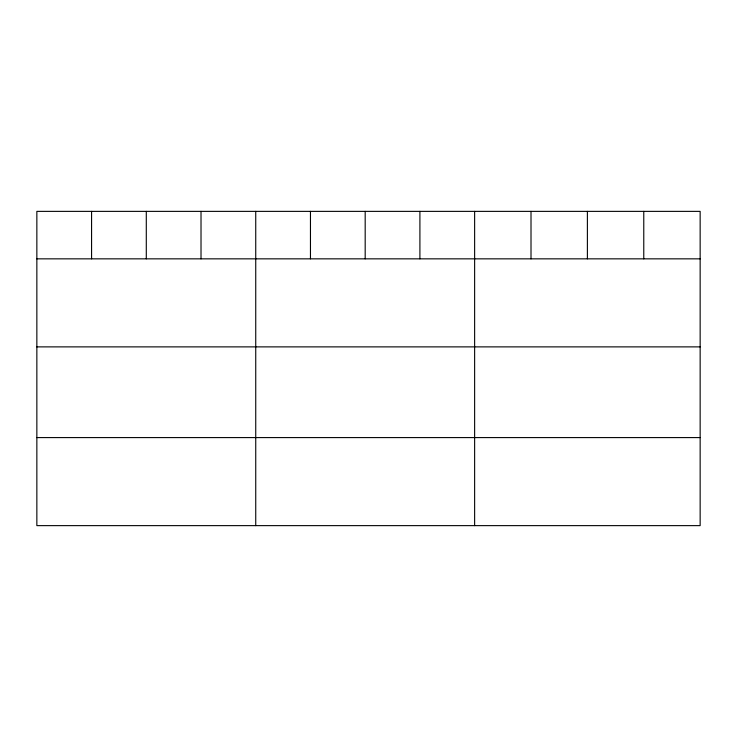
<?xml version="1.0" encoding="UTF-8"?>
<svg xmlns="http://www.w3.org/2000/svg" width="737" height="737" viewBox="0 0 737 737"><rect width="100%" height="100%" fill="white"/><g stroke="black" fill="none" stroke-linecap="round" stroke-linejoin="round"><path stroke-width="1.11" d="M700.15 258.844L700.15 525.628L36.85 525.628L36.85 211.372L700.15 211.372L700.15 258.844L36.85 258.844M36.85 346.878L700.15 346.878M36.85 437.585L700.15 437.585M643.769 211.372L643.769 258.844M587.389 211.372L587.389 258.844M531.009 211.372L531.009 258.844M474.628 211.372L474.628 525.628M419.906 211.372L419.906 258.844M365.183 211.372L365.183 258.844M310.461 211.372L310.461 258.844M255.739 211.372L255.739 525.628M201.017 211.372L201.017 258.844M146.294 211.372L146.294 258.844M91.572 211.372L91.572 258.844"/></g></svg>
